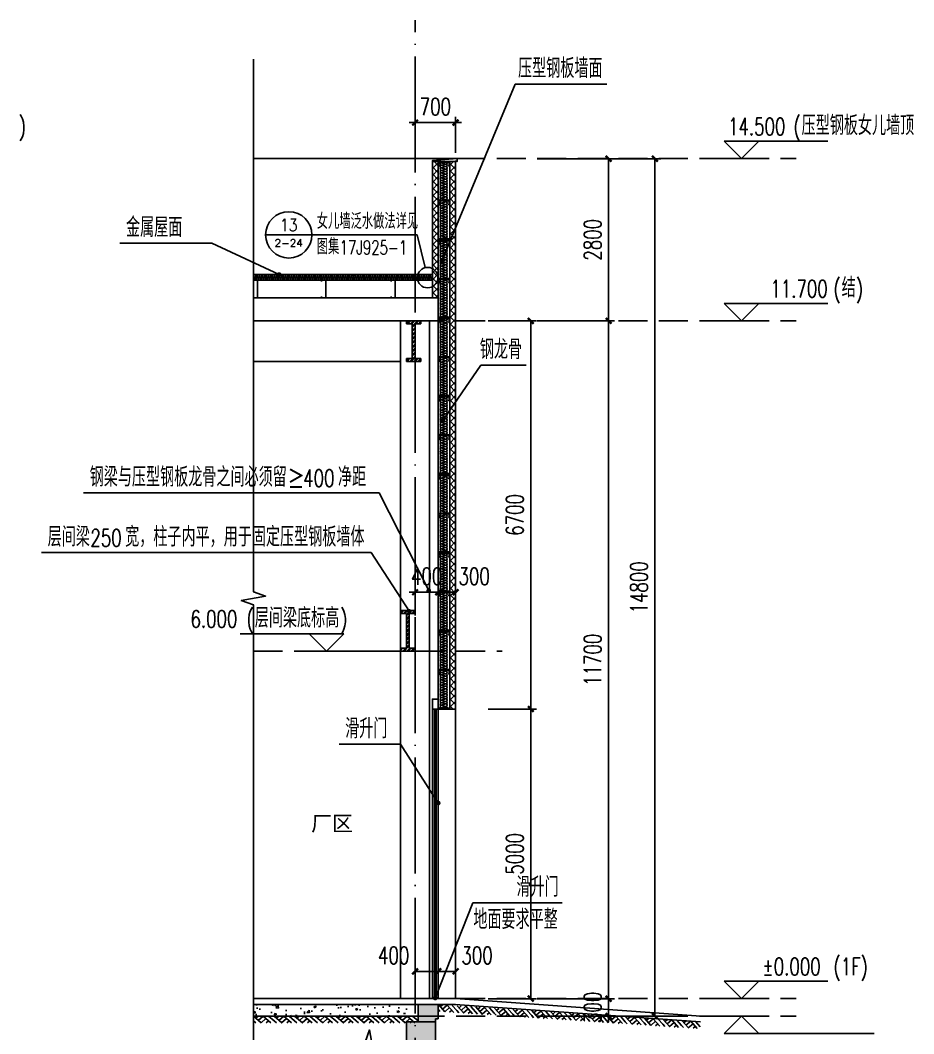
# Model space of a CAD drawing. Extents: x -1899985 to -450366, y 556196 to 2151267.
# Drawn here: x -1517391 to -1501967, y 567652 to 585146 of the extents above; entities that cross this region are included whole.
import ezdxf
from ezdxf.enums import TextEntityAlignment as Align

# ---------------------------------------------------------------- set-up
doc = ezdxf.new("R2010")
doc.units = 0
doc.header["$LTSCALE"] = 1000
doc.header["$MEASUREMENT"] = 0
doc.linetypes.add('__DASH', pattern=[0.35, 0.25, -0.1])
doc.linetypes.add('DOTE', pattern=[2.42, 2, -0.2, 0.02, -0.2])
doc.layers.get('Defpoints').update_dxf_attribs({"color": 210})
for name, color, linetype in [('A-AXIS-D', 1, 'Continuous'), ('A-AXIS-DOTE', 14, 'DOTE'), ('A-AXIS-DP', 126, 'Continuous'), ('A-AXIS-SYMB', 3, 'Continuous'), ('A-HATCH-1', 252, 'Continuous'), ('A-HATCH-2', 251, 'Continuous'), ('A-LIN-V', 9, 'Continuous'), ('A-SFCE', 30, 'Continuous'), ('A-WINDOW', 140, 'Continuous'), ('AS-COLN', 6, 'Continuous'), ('AS-WALL', 40, 'Continuous'), ('DIM_ELEV', 3, 'Continuous'), ('DIM_SYMB', 3, 'Continuous'), ('PUB_HATCH', 8, 'Continuous'), ('PUB_TEXT', 7, 'Continuous'), ('建-墙-填充', 8, 'Continuous'), ('建-柱-钢', 9, 'Continuous')]:
    doc.layers.add(name, color=color, linetype=linetype)
doc.styles.add('_TCH_DIM', font='SIMPLEX', dxfattribs={"bigfont": 'GBCBIG'})
doc.styles.add('_TCH_DIM_T3', font='SIMPLEX', dxfattribs={"width": 0.705882, "bigfont": 'GBCBIG'})
doc.styles.add('图框', font='')
doc.styles.get('图框').set_extended_font_data('SimSun')
doc.dimstyles.new('_TCH_ARCH&&100', dxfattribs={"dimtxt": 297.5, "dimasz": 100, "dimexe": 100, "dimexo": 100, "dimgap": 126.25, "dimtad": 1, "dimdec": 0, "dimzin": 0, "dimdsep": 46, "dimtxsty": '_TCH_DIM_T3', "dimblk": 'ARCHTICK', "dimcen": 0.09, "dimclrt": 7, "dimazin": 2, "dimtfac": 1, "dimtdec": 0, "dimtix": 1, "dimtmove": 2, "dimatfit": 3, "dimfxl": 0, "dimtolj": 1, "dimtzin": 0, "dimarcsym": 0})
pattern_1 = [(45, (60, 0), (-60.000061, 60.000061), []), (135, (60, 0), (-60.000061, -60.000061), [])]
pattern_2 = [(45, (0, 0), (-35.355339, 35.355339), []), (45, (23.57, 0), (-35.355339, 35.355339), [])]

# ---------------------------------------------------------------- blocks, each defined once
blk = doc.blocks.new('_ArchTick')
at = {"color": 0, "linetype": 'ByBlock', "const_width": 0.4}
blk.add_lwpolyline([(-0.5, -0.5), (0.5, 0.5)], dxfattribs=at)
blk = doc.blocks.new('*D265')
at = {"layer": 'A-AXIS-DP', "color": 0, "lineweight": -2}
for p, q in [((-1510175, 568257), (-1510175, 568829)), ((-1510175, 568729), (-1509875, 568729)), ((-1509875, 568257), (-1509875, 568829))]:
    blk.add_line(p, q, dxfattribs=at)
at = {"layer": 'Defpoints', "color": 0}
for p in [(-1509875, 568729), (-1510175, 568157), (-1509875, 568157)]:
    blk.add_point(p, dxfattribs=at)
at = {"layer": 'A-AXIS-DP', "color": 0, "lineweight": -2, "xscale": 100, "yscale": 100, "zscale": 100, "rotation": 180}
blk.add_blockref('_ArchTick', (-1510175, 568729), dxfattribs=at)
at = {"layer": 'A-AXIS-DP', "color": 0, "lineweight": -2, "xscale": 100, "yscale": 100, "zscale": 100}
blk.add_blockref('_ArchTick', (-1509875, 568729), dxfattribs=at)
at = {"layer": 'A-AXIS-DP', "color": 7, "insert": (-1509505, 569004), "char_height": 297.5, "attachment_point": 5, "style": '_TCH_DIM_T3'}
blk.add_mtext('\\A1;300', dxfattribs=at)
blk = doc.blocks.new('*D266')
at = {"layer": 'A-AXIS-DP', "color": 0, "lineweight": -2}
for p, q in [((-1510575, 568257), (-1510575, 568829)), ((-1510575, 568729), (-1510175, 568729)), ((-1510175, 568257), (-1510175, 568829))]:
    blk.add_line(p, q, dxfattribs=at)
at = {"layer": 'Defpoints', "color": 0}
for p in [(-1510175, 568729), (-1510575, 568157), (-1510175, 568157)]:
    blk.add_point(p, dxfattribs=at)
at = {"layer": 'A-AXIS-DP', "color": 0, "lineweight": -2, "xscale": 100, "yscale": 100, "zscale": 100, "rotation": 180}
blk.add_blockref('_ArchTick', (-1510575, 568729), dxfattribs=at)
at = {"layer": 'A-AXIS-DP', "color": 0, "lineweight": -2, "xscale": 100, "yscale": 100, "zscale": 100}
blk.add_blockref('_ArchTick', (-1510175, 568729), dxfattribs=at)
at = {"layer": 'A-AXIS-DP', "color": 7, "insert": (-1510945, 569004), "char_height": 297.5, "attachment_point": 5, "style": '_TCH_DIM_T3'}
blk.add_mtext('\\A1;400', dxfattribs=at)
blk = doc.blocks.new('*D269')
at = {"layer": 'A-AXIS-SYMB', "color": 0, "lineweight": -2}
for p, q in [((-1510575, 574873), (-1510575, 575373)), ((-1510175, 574873), (-1510175, 575373)), ((-1510575, 575273), (-1510675, 575273)), ((-1510575, 575273), (-1510175, 575273)), ((-1510175, 575273), (-1510075, 575273))]:
    blk.add_line(p, q, dxfattribs=at)
at = {"layer": 'Defpoints', "color": 0}
for p in [(-1510175, 575273), (-1510575, 574773), (-1510175, 574773)]:
    blk.add_point(p, dxfattribs=at)
at = {"layer": 'A-AXIS-SYMB', "color": 0, "lineweight": -2, "xscale": 100, "yscale": 100, "zscale": 100}
blk.add_blockref('_ArchTick', (-1510575, 575273), dxfattribs=at)
at = {"layer": 'A-AXIS-SYMB', "color": 0, "lineweight": -2, "xscale": 100, "yscale": 100, "zscale": 100, "rotation": 180}
blk.add_blockref('_ArchTick', (-1510175, 575273), dxfattribs=at)
at = {"layer": 'A-AXIS-SYMB', "color": 7, "insert": (-1510375, 575548), "char_height": 297.5, "attachment_point": 5, "style": '_TCH_DIM_T3'}
blk.add_mtext('\\A1;400', dxfattribs=at)
blk = doc.blocks.new('*D270')
at = {"layer": 'A-AXIS-SYMB', "color": 0, "lineweight": -2}
for p, q in [((-1510175, 574873), (-1510175, 575373)), ((-1509875, 574873), (-1509875, 575373)), ((-1510175, 575273), (-1509875, 575273))]:
    blk.add_line(p, q, dxfattribs=at)
at = {"layer": 'Defpoints', "color": 0}
for p in [(-1509875, 575273), (-1510175, 574773), (-1509875, 574773)]:
    blk.add_point(p, dxfattribs=at)
at = {"layer": 'A-AXIS-SYMB', "color": 0, "lineweight": -2, "xscale": 100, "yscale": 100, "zscale": 100, "rotation": 180}
blk.add_blockref('_ArchTick', (-1510175, 575273), dxfattribs=at)
at = {"layer": 'A-AXIS-SYMB', "color": 0, "lineweight": -2, "xscale": 100, "yscale": 100, "zscale": 100}
blk.add_blockref('_ArchTick', (-1509875, 575273), dxfattribs=at)
at = {"layer": 'A-AXIS-SYMB', "color": 7, "insert": (-1509555, 575548), "char_height": 297.5, "attachment_point": 5, "style": '_TCH_DIM_T3'}
blk.add_mtext('\\A1;300', dxfattribs=at)
blk = doc.blocks.new('*D271')
at = {"layer": 'A-AXIS-DP', "color": 0, "lineweight": -2}
for p, q in [((-1510575, 582857), (-1510575, 583480)), ((-1509875, 582857), (-1509875, 583480)), ((-1510575, 583380), (-1510675, 583380)), ((-1510575, 583380), (-1509875, 583380)), ((-1509875, 583380), (-1509775, 583380))]:
    blk.add_line(p, q, dxfattribs=at)
at = {"layer": 'Defpoints', "color": 0}
for p in [(-1509875, 583380), (-1510575, 582757), (-1509875, 582757)]:
    blk.add_point(p, dxfattribs=at)
at = {"layer": 'A-AXIS-DP', "color": 0, "lineweight": -2, "xscale": 100, "yscale": 100, "zscale": 100}
blk.add_blockref('_ArchTick', (-1510575, 583380), dxfattribs=at)
at = {"layer": 'A-AXIS-DP', "color": 0, "lineweight": -2, "xscale": 100, "yscale": 100, "zscale": 100, "rotation": 180}
blk.add_blockref('_ArchTick', (-1509875, 583380), dxfattribs=at)
at = {"layer": 'A-AXIS-DP', "color": 7, "insert": (-1510225, 583655), "char_height": 297.5, "attachment_point": 5, "style": '_TCH_DIM_T3'}
blk.add_mtext('\\A1;700', dxfattribs=at)
blk = doc.blocks.new('*D272')
at = {"layer": 'A-AXIS-DP', "color": 0, "lineweight": -2}
for p, q in [((-1509315, 579957), (-1508478, 579957)), ((-1508578, 573257), (-1508578, 579957)), ((-1509315, 573257), (-1508478, 573257))]:
    blk.add_line(p, q, dxfattribs=at)
at = {"layer": 'Defpoints', "color": 0}
for p in [(-1509415, 579957), (-1508578, 579957), (-1509415, 573257)]:
    blk.add_point(p, dxfattribs=at)
at = {"layer": 'A-AXIS-DP', "color": 0, "lineweight": -2, "xscale": 100, "yscale": 100, "zscale": 100}
for p, rotation in [((-1508578, 579957), 90), ((-1508578, 573257), 270)]:
    blk.add_blockref('_ArchTick', p, dxfattribs=dict(at, rotation=rotation))
at = {"layer": 'A-AXIS-DP', "color": 7, "insert": (-1508853, 576607), "char_height": 297.5, "attachment_point": 5, "rotation": 90, "style": '_TCH_DIM_T3'}
blk.add_mtext('\\A1;6700', dxfattribs=at)
blk = doc.blocks.new('*D273')
at = {"layer": 'A-AXIS-DP', "color": 0, "lineweight": -2}
for p, q in [((-1509315, 573257), (-1508478, 573257)), ((-1508578, 568257), (-1508578, 573257)), ((-1509315, 568257), (-1508478, 568257))]:
    blk.add_line(p, q, dxfattribs=at)
at = {"layer": 'Defpoints', "color": 0}
for p in [(-1509415, 573257), (-1508578, 573257), (-1509415, 568257)]:
    blk.add_point(p, dxfattribs=at)
at = {"layer": 'A-AXIS-DP', "color": 0, "lineweight": -2, "xscale": 100, "yscale": 100, "zscale": 100}
for p, rotation in [((-1508578, 573257), 90), ((-1508578, 568257), 270)]:
    blk.add_blockref('_ArchTick', p, dxfattribs=dict(at, rotation=rotation))
at = {"layer": 'A-AXIS-DP', "color": 7, "insert": (-1508853, 570757), "char_height": 297.5, "attachment_point": 5, "rotation": 90, "style": '_TCH_DIM_T3'}
blk.add_mtext('\\A1;5000', dxfattribs=at)
blk = doc.blocks.new('*D274')
at = {"layer": 'A-AXIS-D', "color": 0, "lineweight": -2}
for p, q in [((-1508468, 568257), (-1507134, 568257)), ((-1507234, 568257), (-1507234, 568357)), ((-1507234, 567957), (-1507234, 568257)), ((-1508468, 567957), (-1507134, 567957)), ((-1507234, 567957), (-1507234, 567857))]:
    blk.add_line(p, q, dxfattribs=at)
at = {"layer": 'Defpoints', "color": 0}
for p in [(-1508568, 568257), (-1507234, 568257), (-1508568, 567957)]:
    blk.add_point(p, dxfattribs=at)
at = {"layer": 'A-AXIS-D', "color": 0, "lineweight": -2, "xscale": 100, "yscale": 100, "zscale": 100}
for p, rotation in [((-1507234, 568257), 270), ((-1507234, 567957), 90)]:
    blk.add_blockref('_ArchTick', p, dxfattribs=dict(at, rotation=rotation))
at = {"layer": 'A-AXIS-D', "color": 7, "insert": (-1507509, 568107), "char_height": 297.5, "attachment_point": 5, "rotation": 90, "style": '_TCH_DIM_T3'}
blk.add_mtext('\\A1;300', dxfattribs=at)
blk = doc.blocks.new('*D275')
at = {"layer": 'A-AXIS-D', "color": 0, "lineweight": -2}
for p, q in [((-1508468, 579957), (-1507134, 579957)), ((-1507234, 568257), (-1507234, 579957)), ((-1508468, 568257), (-1507134, 568257))]:
    blk.add_line(p, q, dxfattribs=at)
at = {"layer": 'Defpoints', "color": 0}
for p in [(-1508568, 579957), (-1507234, 579957), (-1508568, 568257)]:
    blk.add_point(p, dxfattribs=at)
at = {"layer": 'A-AXIS-D', "color": 0, "lineweight": -2, "xscale": 100, "yscale": 100, "zscale": 100}
for p, rotation in [((-1507234, 579957), 90), ((-1507234, 568257), 270)]:
    blk.add_blockref('_ArchTick', p, dxfattribs=dict(at, rotation=rotation))
at = {"layer": 'A-AXIS-D', "color": 7, "insert": (-1507509, 574107), "char_height": 297.5, "attachment_point": 5, "rotation": 90, "style": '_TCH_DIM_T3'}
blk.add_mtext('\\A1;11700', dxfattribs=at)
blk = doc.blocks.new('*D276')
at = {"layer": 'A-AXIS-D', "color": 0, "lineweight": -2}
for p, q in [((-1508468, 582757), (-1507134, 582757)), ((-1507234, 579957), (-1507234, 582757)), ((-1508468, 579957), (-1507134, 579957))]:
    blk.add_line(p, q, dxfattribs=at)
at = {"layer": 'Defpoints', "color": 0}
for p in [(-1508568, 582757), (-1507234, 582757), (-1508568, 579957)]:
    blk.add_point(p, dxfattribs=at)
at = {"layer": 'A-AXIS-D', "color": 0, "lineweight": -2, "xscale": 100, "yscale": 100, "zscale": 100}
for p, rotation in [((-1507234, 582757), 90), ((-1507234, 579957), 270)]:
    blk.add_blockref('_ArchTick', p, dxfattribs=dict(at, rotation=rotation))
at = {"layer": 'A-AXIS-D', "color": 7, "insert": (-1507509, 581357), "char_height": 297.5, "attachment_point": 5, "rotation": 90, "style": '_TCH_DIM_T3'}
blk.add_mtext('\\A1;2800', dxfattribs=at)
blk = doc.blocks.new('*D277')
at = {"layer": 'A-AXIS-D', "color": 0, "lineweight": -2}
for p, q in [((-1507668, 582757), (-1506334, 582757)), ((-1506434, 567957), (-1506434, 582757)), ((-1507668, 567957), (-1506334, 567957))]:
    blk.add_line(p, q, dxfattribs=at)
at = {"layer": 'Defpoints', "color": 0}
for p in [(-1507768, 582757), (-1506434, 582757), (-1507768, 567957)]:
    blk.add_point(p, dxfattribs=at)
at = {"layer": 'A-AXIS-D', "color": 0, "lineweight": -2, "xscale": 100, "yscale": 100, "zscale": 100}
for p, rotation in [((-1506434, 582757), 90), ((-1506434, 567957), 270)]:
    blk.add_blockref('_ArchTick', p, dxfattribs=dict(at, rotation=rotation))
at = {"layer": 'A-AXIS-D', "color": 7, "insert": (-1506709, 575357), "char_height": 297.5, "attachment_point": 5, "rotation": 90, "style": '_TCH_DIM_T3'}
blk.add_mtext('\\A1;14800', dxfattribs=at)
blk = doc.blocks.new('$LinePat$素土夯实')
at = {"color": 0}
for p, q in [((0, -210), (210, 0)), ((120, -300), (420, 0)), ((420, 0), (608, -188)), ((495, -300), (795, 0)), ((615, 0), (705, -90)), ((210, -210), (300, -300)), ((315, -105), (502, -293)), ((705, -300), (795, -210))]:
    blk.add_line(p, q, dxfattribs=at)
blk = doc.blocks.new('CURVEPATTERNLIB$SYSLIB$岩棉板')
at = {"color": 0}
for p, q in [((0, -17), (12, -67)), ((12, -67), (24, -17))]:
    blk.add_line(p, q, dxfattribs=at)
for centre, start, end in [((12, -17), 0, 180), ((0, -67), 270, 0), ((24, -67), 180, 270)]:
    blk.add_arc(centre, 12, start, end, dxfattribs=at)
blk = doc.blocks.new('CURVEPATTERNLIB$SYSLIB$防水材料1')
at = {"layer": 'PUB_HATCH'}
h = blk.add_hatch(dxfattribs=at)
h.set_pattern_fill('ANSI31', color=256, scale=10, angle=90, style=0)
h.set_pattern_definition([(45, (-196995.837, -685381.036), (11.22532015, -11.22532015), [])])
h.paths.add_polyline_path([(35, 0), (0, 0), (0, -100), (35, -100), (35, -90), (30, -90), (30, -95), (5, -95), (5, -5), (30, -5), (30, -10), (35, -10)])
h = blk.add_hatch(dxfattribs=at)
h.set_pattern_fill('ANSI31', color=256, scale=10, angle=90, style=0)
h.set_pattern_definition([(45, (-196695.837, -685381.036), (11.22532015, -11.22532015), [])])
h.paths.add_polyline_path([(335, 0), (300, 0), (300, -100), (335, -100), (335, -90), (330, -90), (330, -95), (305, -95), (305, -5), (330, -5), (330, -10), (335, -10)])
at = {"layer": 'A-LIN-V', "extrusion": (-3.26108e-18, 2.41725e-31, -1)}
blk.add_line((600, 0), (600, -100), dxfattribs=at)
at = {"layer": 'A-LIN-V'}
for p, q in [((30, -10), (35, -10)), ((330, -10), (335, -10)), ((30, -90), (35, -90)), ((330, -90), (335, -90))]:
    blk.add_line(p, q, dxfattribs=at)
at = {"layer": 'A-LIN-V', "extrusion": (-3.26108e-18, 2.41725e-31, -1)}
for points in [[(-35, -10), (-35, 0), (0, 0), (0, -100), (-35, -100), (-35, -90)], [(-335, -10), (-335, 0), (-300, 0), (-300, -100), (-335, -100), (-335, -90)], [(-30, -10), (-30, -5), (-5, -5), (-5, -95), (-30, -95), (-30, -90)], [(-330, -10), (-330, -5), (-305, -5), (-305, -95), (-330, -95), (-330, -90)]]:
    blk.add_lwpolyline(points, dxfattribs=at)
at = {"layer": 'A-LIN-V', "xscale": 0.8142221102150538, "yscale": 0.8108108108108109, "zscale": 0.8142221102150538}
for p in [(0, -20.1), (19.5, -20.1), (39.1, -20.1), (58.6, -20.1), (78.2, -20.1), (97.7, -20.1), (117.2, -20.1), (136.8, -20.1), (156.3, -20.1), (175.9, -20.1), (195.4, -20.1), (215, -20.1), (234.5, -20.1), (254, -20.1), (273.6, -20.1), (293.1, -20.1), (312.7, -20.1), (332.2, -20.1), (351.7, -20.1), (371.3, -20.1), (390.8, -20.1), (410.4, -20.1), (429.9, -20.1), (449.5, -20.1), (469, -20.1), (488.5, -20.1), (508.1, -20.1), (527.6, -20.1), (547.2, -20.1), (566.7, -20.1), (586.2, -20.1)]:
    blk.add_blockref('CURVEPATTERNLIB$SYSLIB$岩棉板', p, dxfattribs=at)

msp = doc.modelspace()

# ---------------------------------------------------------------- hatches: boundary and pattern name
at = {"layer": 'A-HATCH-1'}
h = msp.add_hatch(dxfattribs=at)
h.set_pattern_fill('混凝土', color=256, scale=50)
h.set_pattern_definition([(50, (-11685.24, 0), (358.63009, -31.37607), [37.5, -412.5]), (355, (-11685.24, 0), (-69.37567, 376.09607), [30, -330]), (100.4514, (-11655.35, -2.6), (289.25469, 344.71977), [31.870095, -350.57106]), (46.1842, (-11685.24, 100), (533.62052, -82.75951), [56.25, -618.75]), (96.6356, (-11640.77, 93.1), (467.33135, 487.05894), [47.80514, -525.8565]), (351.1842, (-11685.24, 100), (467.33097, 487.0593), [45, -495]), (21, (-11635.24, 75), (298.453526, -201.309445), [37.5, -412.5]), (326, (-11635.24, 75), (121.65767, 362.57502), [30, -330]), (71.4514, (-11610.37, 58.22), (420.111314, 161.26525), [31.870095, -350.57106]), (37.5, (-11685.24, 0), (6.079928, 166.446927), [0, -326, 0, -335, 0, -331.25]), (7.5, (-11685.24, 0), (131.534769, 197.205856), [0, -191, 0, -318.5, 0, -126.25]), (327.5, (-11796.74, 0), (266.911218, -11.277436), [0, -125, 0, -390, 0, -517.5]), (317.5, (-11846.74, 0), (291.593085, 50.05249), [0, -162.5, 0, -259, 0, -367.5])])
h.paths.add_polyline_path([(-1510724.7, 567957.5), (-1510724.7, 568157.5), (-1513365.1, 568157.5), (-1513365.1, 567957.5)])
at = {"layer": 'PUB_HATCH'}
h = msp.add_hatch(dxfattribs=at)
h.set_pattern_fill('多孔材料', color=256, scale=30, style=0)
h.set_pattern_definition(pattern_1)
h.paths.add_polyline_path([(-1510174.9, 580357.5), (-1510174.9, 582707.5), (-1510274.9, 582707.5), (-1510274.9, 580357.5)])
h = msp.add_hatch(dxfattribs=at)
h.set_pattern_fill('多孔材料', color=256, scale=30, style=0)
h.set_pattern_definition(pattern_1)
h.paths.add_polyline_path([(-1509874.9, 573257.5), (-1509874.9, 582707.5), (-1509974.9, 582707.5), (-1509974.9, 573257.5)])
for points in [[(-1510524.7, 567907.5), (-1510358.1, 567990.8), (-1510324.7, 568157.5), (-1510524.7, 568157.5)], [(-1510358.1, 567990.8), (-1510224.7, 567907.5), (-1510174.9, 567907.5), (-1510174.9, 568157.5), (-1510324.7, 568157.5)], [(-1510224.7, 567507.5), (-1510224.7, 567857.5), (-1510724.7, 567857.5), (-1510724.7, 567507.5)], [(-1510224.7, 567857.5), (-1510224.7, 567907.5), (-1510358.1, 567990.8), (-1510524.7, 567907.5), (-1510524.7, 567857.5)]]:
    msp.add_hatch(color=256, dxfattribs=at).paths.add_polyline_path(points)
at = {"layer": '建-墙-填充'}
h = msp.add_hatch(dxfattribs=at)
h.set_pattern_fill('金属', color=256, scale=20, style=0)
h.set_pattern_definition(pattern_2)
h.paths.add_polyline_path([(-1510474.7, 579957.5), (-1510724.7, 579957.5), (-1510724.7, 579907.5), (-1510624.7, 579907.5), (-1510624.7, 579307.5), (-1510724.7, 579307.5), (-1510724.7, 579257.5), (-1510474.7, 579257.5), (-1510474.7, 579307.5), (-1510574.7, 579307.5), (-1510574.7, 579907.5), (-1510474.7, 579907.5)])
h = msp.add_hatch(dxfattribs=at)
h.set_pattern_fill('金属', color=256, scale=20, style=0)
h.set_pattern_definition(pattern_2)
h.paths.add_polyline_path([(-1510574.7, 574957.5), (-1510824.7, 574957.5), (-1510824.7, 574907.5), (-1510724.7, 574907.5), (-1510724.7, 574307.5), (-1510824.7, 574307.5), (-1510824.7, 574257.5), (-1510574.7, 574257.5), (-1510574.7, 574307.5), (-1510674.7, 574307.5), (-1510674.7, 574907.5), (-1510574.7, 574907.5)])

# ---------------------------------------------------------------- linework, layer by layer
at = {"layer": 'A-AXIS-DOTE'}
msp.add_line((-1510574.7, 565580.6), (-1510574.7, 585146), dxfattribs=at)
at = {"layer": 'A-AXIS-DOTE', "linetype": '__DASH', "ltscale": 2}
for p, q in [((-1513365.1, 582757.5), (-1503997.4, 582757.5)), ((-1513365.1, 579957.5), (-1503997.4, 579957.5)), ((-1513365.1, 574257.5), (-1509070.2, 574257.5)), ((-1513365.1, 568257.5), (-1503997.4, 568257.5)), ((-1513365.1, 567957.5), (-1503997.4, 567957.5))]:
    msp.add_line(p, q, dxfattribs=at)
at = {"layer": 'A-AXIS-SYMB'}
for p, q in [((-1512355.9, 581441.8), (-1513155.9, 581441.8)), ((-1510537.6, 581441.8), (-1512355.9, 581441.8)), ((-1510400.1, 580876.2), (-1510537.6, 581441.8)), ((-1510097.9, 578237), (-1509440.5, 579191.7)), ((-1509440.5, 579191.7), (-1508659.4, 579191.7)), ((-1511193.6, 576988.5), (-1516297.5, 576988.5)), ((-1510339.4, 575301.7), (-1511193.6, 576988.5)), ((-1511331.8, 575956.9), (-1517022.7, 575956.9)), ((-1510674.3, 574942.4), (-1511331.8, 575956.9)), ((-1510824.7, 572647.7), (-1511888, 572647.7)), ((-1510174.9, 571633.2), (-1510824.7, 572647.7)), ((-1510227.2, 568267.8), (-1509577.3, 569913.5)), ((-1509577.3, 569913.5), (-1508035, 569913.5))]:
    msp.add_line(p, q, dxfattribs=at)
msp.add_lwpolyline([(-1510181.2, 580704.1, 1), (-1510535.3, 580704.1, 1)], format="xyb", close=True, dxfattribs=at)
at = {"layer": 'A-AXIS-SYMB', "const_width": 40}
for points in [[(-1510109.3, 578220.5, 1), (-1510086.6, 578253.5, 1)], [(-1510330.4, 575283.8, 1), (-1510348.4, 575319.5, 1)], [(-1510663.4, 574925.6, 1), (-1510685.2, 574959.2, 1)], [(-1510164.1, 571616.4, 1), (-1510185.7, 571650, 1)], [(-1510234.5, 568249.2, 1), (-1510219.8, 568286.4, 1)]]:
    msp.add_lwpolyline(points, format="xyb", close=True, dxfattribs=at)
at = {"layer": 'A-AXIS-SYMB'}
msp.add_circle((-1512755.9, 581441.8), 400, dxfattribs=at)
at = {"layer": 'A-HATCH-2'}
for p, q in [((-1510824.7, 579957.5), (-1510824.7, 568257.5)), ((-1510324.7, 579957.5), (-1510324.7, 568257.5))]:
    msp.add_line(p, q, dxfattribs=at)
at = {"layer": 'A-LIN-V'}
for p, q in [((-1509850.8, 582757.5), (-1513365.1, 582757.5)), ((-1509874.9, 582718.8), (-1509874.9, 581799.5)), ((-1510174.9, 573257.5), (-1510174.9, 582707.5)), ((-1513365.1, 580357.5), (-1510174.9, 580357.5)), ((-1511074.7, 579957.5), (-1513365.1, 579957.5)), ((-1511074.7, 579957.5), (-1510174.9, 579957.5)), ((-1513365.1, 579257.5), (-1510824.7, 579257.5)), ((-1509874.9, 573257.5), (-1509874.9, 568257.5))]:
    msp.add_line(p, q, dxfattribs=at)
for points in [[(-1510724.7, 582757.5), (-1510081.3, 582757.5)], [(-1510274.9, 582707.5), (-1509874.9, 582707.5)], [(-1513365.1, 580637.5), (-1513365.1, 580657.5), (-1513295.1, 580657.5), (-1513295.1, 580357.5), (-1513365.1, 580357.5), (-1513365.1, 580377.5)], [(-1512187.9, 580637.5), (-1512187.9, 580657.5), (-1512117.9, 580657.5), (-1512117.9, 580357.5), (-1512187.9, 580357.5), (-1512187.9, 580377.5)], [(-1510987.9, 580637.5), (-1510987.9, 580657.5), (-1510917.9, 580657.5), (-1510917.9, 580357.5), (-1510987.9, 580357.5), (-1510987.9, 580377.5)]]:
    msp.add_lwpolyline(points, dxfattribs=at)
at = {"layer": 'A-SFCE'}
for p, q in [((-1513365.1, 568257.5), (-1510574.7, 568257.5)), ((-1510574.7, 568257.5), (-1509874.9, 568257.5)), ((-1509874.9, 568257.5), (-1505639.3, 567957.5)), ((-1510173.7, 568157.5), (-1509874.9, 568157.5)), ((-1509882, 568157.7), (-1505646.3, 567857.7))]:
    msp.add_line(p, q, dxfattribs=at)
at = {"layer": 'A-WINDOW'}
for points in [[(-1510274.9, 573427.5), (-1510274.9, 573427.5), (-1510274.9, 573257.5), (-1510174.9, 573257.5), (-1510174.9, 573427.5), (-1510274.9, 573427.5)], [(-1510274.9, 573257.5), (-1510274.9, 568257.5)], [(-1510239.9, 573257.5), (-1510239.9, 568257.5)]]:
    msp.add_lwpolyline(points, dxfattribs=at)
at = {"layer": 'A-WINDOW', "elevation": 0}
for points in [[(-1510209.9, 568257.5), (-1510209.9, 573257.5)], [(-1510174.9, 568257.5), (-1510174.9, 573257.5)]]:
    msp.add_lwpolyline(points, dxfattribs=at)
at = {"layer": 'AS-COLN'}
for p, q in [((-1513365.1, 580757.5), (-1510274.9, 580757.5)), ((-1513365.1, 580657.5), (-1510274.9, 580657.5)), ((-1510524.7, 568157.5), (-1510324.7, 568157.5)), ((-1510524.7, 568157.5), (-1510524.7, 567907.5)), ((-1510324.7, 568157.5), (-1510174.9, 568157.5)), ((-1510174.9, 568157.5), (-1510174.9, 567907.5)), ((-1510724.7, 567507.5), (-1510724.7, 567857.5)), ((-1510724.7, 567857.5), (-1510224.7, 567857.5)), ((-1510524.7, 567907.5), (-1510524.7, 567907.5)), ((-1510524.7, 567857.5), (-1510524.7, 567907.5)), ((-1510524.7, 567857.5), (-1510224.7, 567857.5)), ((-1510224.7, 567857.5), (-1510224.7, 567907.5)), ((-1510224.7, 567907.5), (-1510174.9, 567907.5)), ((-1510224.7, 567507.5), (-1510224.7, 567857.5))]:
    msp.add_line(p, q, dxfattribs=at)
msp.add_lwpolyline([(-1513365.1, 568157.5), (-1510524.7, 568157.5), (-1510524.7, 567957.5), (-1513365.1, 567957.5)], dxfattribs=at)
at = {"layer": 'AS-WALL'}
for p, q in [((-1510274.9, 580357.5), (-1510274.9, 582707.5)), ((-1510274.9, 582707.5), (-1510174.9, 582707.5)), ((-1510174.9, 580357.5), (-1510174.9, 582707.5)), ((-1509974.9, 573257.5), (-1509974.9, 582707.5)), ((-1509974.9, 582707.5), (-1509874.9, 582707.5)), ((-1509874.9, 573257.5), (-1509874.9, 582707.5)), ((-1510274.9, 580357.5), (-1510174.9, 580357.5)), ((-1509974.9, 573257.5), (-1509874.9, 573257.5))]:
    msp.add_line(p, q, dxfattribs=at)
for points in [[(-1509874.9, 582686.2), (-1509874.9, 582718.8), (-1509850.8, 582707.5), (-1509850.8, 582757.5), (-1510274.9, 582724.3), (-1510274.9, 582640)], [(-1509874.9, 573257.5), (-1510174.9, 573257.5)]]:
    msp.add_lwpolyline(points, dxfattribs=at)
at = {"layer": 'DIM_ELEV'}
for p, q in [((-1504939.3, 582757.5), (-1505239.3, 583057.5)), ((-1505239.3, 583057.5), (-1503451.3, 583057.5)), ((-1504939.3, 582757.5), (-1504639.3, 583057.5)), ((-1505639.3, 582757.5), (-1504639.3, 582757.5)), ((-1504939.3, 579957.5), (-1505239.3, 580257.5)), ((-1505239.3, 580257.5), (-1503451.3, 580257.5)), ((-1504939.3, 579957.5), (-1504639.3, 580257.5)), ((-1505639.3, 579957.5), (-1504639.3, 579957.5)), ((-1511804.1, 574557.5), (-1513592.1, 574557.5)), ((-1512104.1, 574257.5), (-1512404.1, 574557.5)), ((-1512104.1, 574257.5), (-1511804.1, 574557.5)), ((-1511102.9, 574257.5), (-1512404.1, 574257.5)), ((-1504939.3, 568257.5), (-1505239.3, 568557.5)), ((-1505239.3, 568557.5), (-1503451.3, 568557.5)), ((-1504939.3, 568257.5), (-1504639.3, 568557.5)), ((-1505639.3, 568257.5), (-1504639.3, 568257.5)), ((-1505639.3, 567957.5), (-1504639.3, 567957.5)), ((-1504939.3, 567957.5), (-1505239.3, 567657.5)), ((-1504939.3, 567957.5), (-1504639.3, 567657.5)), ((-1505239.3, 567657.5), (-1502651.3, 567657.5))]:
    msp.add_line(p, q, dxfattribs=at)
at = {"layer": 'DIM_SYMB'}
for p, q in [((-1510111.9, 580990.7), (-1508848.7, 584044.9)), ((-1508848.7, 584044.9), (-1507262.5, 584044.9)), ((-1514084.3, 581300.3), (-1515670.5, 581300.3)), ((-1512922.8, 580757.5), (-1514084.3, 581300.3))]:
    msp.add_line(p, q, dxfattribs=at)
for points in [[(-1513365.1, 584475.8), (-1513365.1, 575282.3), (-1513155.1, 575205.9), (-1513575.1, 575131.8), (-1513365.1, 575057.3), (-1513365.1, 565863.8)], [(-1509022.9, 567507.5), (-1511211.7, 567507.5), (-1511288.1, 567297.5), (-1511362.2, 567717.5), (-1511436.7, 567507.5), (-1513625.5, 567507.5)]]:
    msp.add_lwpolyline(points, dxfattribs=at)
at = {"layer": 'DIM_SYMB', "const_width": 40}
for points in [[(-1510119.5, 580972.2, 1), (-1510104.2, 581009.2, 1)], [(-1512904.7, 580749, 1), (-1512940.9, 580765.9, 1)]]:
    msp.add_lwpolyline(points, format="xyb", close=True, dxfattribs=at)
at = {"layer": '建-柱-钢'}
for p, q in [((-1510474.7, 579957.5), (-1510724.7, 579957.5)), ((-1510724.7, 579957.5), (-1510724.7, 579907.5)), ((-1510474.7, 579907.5), (-1510474.7, 579957.5)), ((-1510724.7, 579907.5), (-1510624.7, 579907.5)), ((-1510624.7, 579907.5), (-1510624.7, 579307.5)), ((-1510574.7, 579307.5), (-1510574.7, 579907.5)), ((-1510574.7, 579907.5), (-1510474.7, 579907.5)), ((-1510624.7, 579307.5), (-1510724.7, 579307.5)), ((-1510724.7, 579307.5), (-1510724.7, 579257.5)), ((-1510724.7, 579257.5), (-1510474.7, 579257.5)), ((-1510474.7, 579307.5), (-1510574.7, 579307.5)), ((-1510474.7, 579257.5), (-1510474.7, 579307.5)), ((-1510574.7, 574957.5), (-1510824.7, 574957.5)), ((-1510824.7, 574957.5), (-1510824.7, 574907.5)), ((-1510824.7, 574907.5), (-1510724.7, 574907.5)), ((-1510724.7, 574907.5), (-1510724.7, 574307.5)), ((-1510674.7, 574307.5), (-1510674.7, 574907.5)), ((-1510674.7, 574907.5), (-1510574.7, 574907.5)), ((-1510574.7, 574907.5), (-1510574.7, 574957.5)), ((-1510724.7, 574307.5), (-1510824.7, 574307.5)), ((-1510824.7, 574307.5), (-1510824.7, 574257.5)), ((-1510824.7, 574257.5), (-1510574.7, 574257.5)), ((-1510574.7, 574307.5), (-1510674.7, 574307.5)), ((-1510574.7, 574257.5), (-1510574.7, 574307.5))]:
    msp.add_line(p, q, dxfattribs=at)

# ---------------------------------------------------------------- block references
at = {"layer": 'A-HATCH-1', "xscale": -0.4466037234561359, "yscale": 0.4, "zscale": 0.4, "rotation": 359.9999999589236}
for p in [(-1513010.1, 567957.5), (-1512655, 567957.5), (-1512300, 567957.5), (-1511944.9, 567957.5), (-1511589.9, 567957.5), (-1511234.8, 567957.5), (-1510879.8, 567957.5), (-1510524.7, 567957.5)]:
    msp.add_blockref('$LinePat$素土夯实', p, dxfattribs=at)
at = {"layer": 'A-HATCH-2'}
for name, p, xscale, yscale, zscale, rotation in [('CURVEPATTERNLIB$SYSLIB$防水材料1', (-1509974.9, 582707.5), 2.22852721177872, 1.999999999990687, 1.999999999990687, 269.9999999972868), ('CURVEPATTERNLIB$SYSLIB$防水材料1', (-1509974.9, 581357.5), 2.22852721177872, 1.999999999990687, 1.999999999990687, 269.9999999972868), ('CURVEPATTERNLIB$SYSLIB$岩棉板', (-1513332.6, 580764.5), -1.355367460515934, 1.351351351351351, 1.351351351351351, 1.72675554995987e-11), ('CURVEPATTERNLIB$SYSLIB$岩棉板', (-1513300.1, 580764.5), -1.355367460515934, 1.351351351351351, 1.351351351351351, 1.72675554995987e-11), ('CURVEPATTERNLIB$SYSLIB$岩棉板', (-1513267.5, 580764.5), -1.355367460515934, 1.351351351351351, 1.351351351351351, 1.72675554995987e-11), ('CURVEPATTERNLIB$SYSLIB$岩棉板', (-1513235, 580764.5), -1.355367460515934, 1.351351351351351, 1.351351351351351, 1.72675554995987e-11), ('CURVEPATTERNLIB$SYSLIB$岩棉板', (-1513202.5, 580764.5), -1.355367460515934, 1.351351351351351, 1.351351351351351, 1.72675554995987e-11), ('CURVEPATTERNLIB$SYSLIB$岩棉板', (-1513170, 580764.5), -1.355367460515934, 1.351351351351351, 1.351351351351351, 1.72675554995987e-11), ('CURVEPATTERNLIB$SYSLIB$岩棉板', (-1513137.4, 580764.5), -1.355367460515934, 1.351351351351351, 1.351351351351351, 1.72675554995987e-11), ('CURVEPATTERNLIB$SYSLIB$岩棉板', (-1513104.9, 580764.5), -1.355367460515934, 1.351351351351351, 1.351351351351351, 1.72675554995987e-11), ('CURVEPATTERNLIB$SYSLIB$岩棉板', (-1513072.4, 580764.5), -1.355367460515934, 1.351351351351351, 1.351351351351351, 1.72675554995987e-11), ('CURVEPATTERNLIB$SYSLIB$岩棉板', (-1513039.8, 580764.5), -1.355367460515934, 1.351351351351351, 1.351351351351351, 1.72675554995987e-11), ('CURVEPATTERNLIB$SYSLIB$岩棉板', (-1513007.3, 580764.5), -1.355367460515934, 1.351351351351351, 1.351351351351351, 1.72675554995987e-11), ('CURVEPATTERNLIB$SYSLIB$岩棉板', (-1512974.8, 580764.5), -1.355367460515934, 1.351351351351351, 1.351351351351351, 1.72675554995987e-11), ('CURVEPATTERNLIB$SYSLIB$岩棉板', (-1512942.3, 580764.5), -1.355367460515934, 1.351351351351351, 1.351351351351351, 1.72675554995987e-11), ('CURVEPATTERNLIB$SYSLIB$岩棉板', (-1512909.7, 580764.5), -1.355367460515934, 1.351351351351351, 1.351351351351351, 1.72675554995987e-11), ('CURVEPATTERNLIB$SYSLIB$岩棉板', (-1512877.2, 580764.5), -1.355367460515934, 1.351351351351351, 1.351351351351351, 1.72675554995987e-11), ('CURVEPATTERNLIB$SYSLIB$岩棉板', (-1512844.7, 580764.5), -1.355367460515934, 1.351351351351351, 1.351351351351351, 1.72675554995987e-11), ('CURVEPATTERNLIB$SYSLIB$岩棉板', (-1512812.1, 580764.5), -1.355367460515934, 1.351351351351351, 1.351351351351351, 1.72675554995987e-11), ('CURVEPATTERNLIB$SYSLIB$岩棉板', (-1512779.6, 580764.5), -1.355367460515934, 1.351351351351351, 1.351351351351351, 1.72675554995987e-11), ('CURVEPATTERNLIB$SYSLIB$岩棉板', (-1512747.1, 580764.5), -1.355367460515934, 1.351351351351351, 1.351351351351351, 1.72675554995987e-11), ('CURVEPATTERNLIB$SYSLIB$岩棉板', (-1512714.6, 580764.5), -1.355367460515934, 1.351351351351351, 1.351351351351351, 1.72675554995987e-11), ('CURVEPATTERNLIB$SYSLIB$岩棉板', (-1512682, 580764.5), -1.355367460515934, 1.351351351351351, 1.351351351351351, 1.72675554995987e-11), ('CURVEPATTERNLIB$SYSLIB$岩棉板', (-1512649.5, 580764.5), -1.355367460515934, 1.351351351351351, 1.351351351351351, 1.72675554995987e-11), ('CURVEPATTERNLIB$SYSLIB$岩棉板', (-1512617, 580764.5), -1.355367460515934, 1.351351351351351, 1.351351351351351, 1.72675554995987e-11), ('CURVEPATTERNLIB$SYSLIB$岩棉板', (-1512584.4, 580764.5), -1.355367460515934, 1.351351351351351, 1.351351351351351, 1.72675554995987e-11), ('CURVEPATTERNLIB$SYSLIB$岩棉板', (-1512551.9, 580764.5), -1.355367460515934, 1.351351351351351, 1.351351351351351, 1.72675554995987e-11), ('CURVEPATTERNLIB$SYSLIB$岩棉板', (-1512519.4, 580764.5), -1.355367460515934, 1.351351351351351, 1.351351351351351, 1.72675554995987e-11), ('CURVEPATTERNLIB$SYSLIB$岩棉板', (-1512486.9, 580764.5), -1.355367460515934, 1.351351351351351, 1.351351351351351, 1.72675554995987e-11), ('CURVEPATTERNLIB$SYSLIB$岩棉板', (-1512454.3, 580764.5), -1.355367460515934, 1.351351351351351, 1.351351351351351, 1.72675554995987e-11), ('CURVEPATTERNLIB$SYSLIB$岩棉板', (-1512421.8, 580764.5), -1.355367460515934, 1.351351351351351, 1.351351351351351, 1.72675554995987e-11), ('CURVEPATTERNLIB$SYSLIB$岩棉板', (-1512389.3, 580764.5), -1.355367460515934, 1.351351351351351, 1.351351351351351, 1.72675554995987e-11), ('CURVEPATTERNLIB$SYSLIB$岩棉板', (-1512356.7, 580764.5), -1.355367460515934, 1.351351351351351, 1.351351351351351, 1.72675554995987e-11), ('CURVEPATTERNLIB$SYSLIB$岩棉板', (-1512324.2, 580764.5), -1.355367460515934, 1.351351351351351, 1.351351351351351, 1.72675554995987e-11), ('CURVEPATTERNLIB$SYSLIB$岩棉板', (-1512291.7, 580764.5), -1.355367460515934, 1.351351351351351, 1.351351351351351, 1.72675554995987e-11), ('CURVEPATTERNLIB$SYSLIB$岩棉板', (-1512259.1, 580764.5), -1.355367460515934, 1.351351351351351, 1.351351351351351, 1.72675554995987e-11), ('CURVEPATTERNLIB$SYSLIB$岩棉板', (-1512226.6, 580764.5), -1.355367460515934, 1.351351351351351, 1.351351351351351, 1.72675554995987e-11), ('CURVEPATTERNLIB$SYSLIB$岩棉板', (-1512194.1, 580764.5), -1.355367460515934, 1.351351351351351, 1.351351351351351, 1.72675554995987e-11), ('CURVEPATTERNLIB$SYSLIB$岩棉板', (-1512161.6, 580764.5), -1.355367460515934, 1.351351351351351, 1.351351351351351, 1.72675554995987e-11), ('CURVEPATTERNLIB$SYSLIB$岩棉板', (-1512129, 580764.5), -1.355367460515934, 1.351351351351351, 1.351351351351351, 1.72675554995987e-11), ('CURVEPATTERNLIB$SYSLIB$岩棉板', (-1512096.5, 580764.5), -1.355367460515934, 1.351351351351351, 1.351351351351351, 1.72675554995987e-11), ('CURVEPATTERNLIB$SYSLIB$岩棉板', (-1512064, 580764.5), -1.355367460515934, 1.351351351351351, 1.351351351351351, 1.72675554995987e-11), ('CURVEPATTERNLIB$SYSLIB$岩棉板', (-1512031.4, 580764.5), -1.355367460515934, 1.351351351351351, 1.351351351351351, 1.72675554995987e-11), ('CURVEPATTERNLIB$SYSLIB$岩棉板', (-1511998.9, 580764.5), -1.355367460515934, 1.351351351351351, 1.351351351351351, 1.72675554995987e-11), ('CURVEPATTERNLIB$SYSLIB$岩棉板', (-1511966.4, 580764.5), -1.355367460515934, 1.351351351351351, 1.351351351351351, 1.72675554995987e-11), ('CURVEPATTERNLIB$SYSLIB$岩棉板', (-1511933.9, 580764.5), -1.355367460515934, 1.351351351351351, 1.351351351351351, 1.72675554995987e-11), ('CURVEPATTERNLIB$SYSLIB$岩棉板', (-1511901.3, 580764.5), -1.355367460515934, 1.351351351351351, 1.351351351351351, 1.72675554995987e-11), ('CURVEPATTERNLIB$SYSLIB$岩棉板', (-1511868.8, 580764.5), -1.355367460515934, 1.351351351351351, 1.351351351351351, 1.72675554995987e-11), ('CURVEPATTERNLIB$SYSLIB$岩棉板', (-1511836.3, 580764.5), -1.355367460515934, 1.351351351351351, 1.351351351351351, 1.72675554995987e-11), ('CURVEPATTERNLIB$SYSLIB$岩棉板', (-1511803.7, 580764.5), -1.355367460515934, 1.351351351351351, 1.351351351351351, 1.72675554995987e-11), ('CURVEPATTERNLIB$SYSLIB$岩棉板', (-1511771.2, 580764.5), -1.355367460515934, 1.351351351351351, 1.351351351351351, 1.72675554995987e-11), ('CURVEPATTERNLIB$SYSLIB$岩棉板', (-1511738.7, 580764.5), -1.355367460515934, 1.351351351351351, 1.351351351351351, 1.72675554995987e-11), ('CURVEPATTERNLIB$SYSLIB$岩棉板', (-1511706.2, 580764.5), -1.355367460515934, 1.351351351351351, 1.351351351351351, 1.72675554995987e-11), ('CURVEPATTERNLIB$SYSLIB$岩棉板', (-1511673.6, 580764.5), -1.355367460515934, 1.351351351351351, 1.351351351351351, 1.72675554995987e-11), ('CURVEPATTERNLIB$SYSLIB$岩棉板', (-1511641.1, 580764.5), -1.355367460515934, 1.351351351351351, 1.351351351351351, 1.72675554995987e-11), ('CURVEPATTERNLIB$SYSLIB$岩棉板', (-1511608.6, 580764.5), -1.355367460515934, 1.351351351351351, 1.351351351351351, 1.72675554995987e-11), ('CURVEPATTERNLIB$SYSLIB$岩棉板', (-1511576, 580764.5), -1.355367460515934, 1.351351351351351, 1.351351351351351, 1.72675554995987e-11), ('CURVEPATTERNLIB$SYSLIB$岩棉板', (-1511543.5, 580764.5), -1.355367460515934, 1.351351351351351, 1.351351351351351, 1.72675554995987e-11), ('CURVEPATTERNLIB$SYSLIB$岩棉板', (-1511511, 580764.5), -1.355367460515934, 1.351351351351351, 1.351351351351351, 1.72675554995987e-11), ('CURVEPATTERNLIB$SYSLIB$岩棉板', (-1511478.5, 580764.5), -1.355367460515934, 1.351351351351351, 1.351351351351351, 1.72675554995987e-11), ('CURVEPATTERNLIB$SYSLIB$岩棉板', (-1511445.9, 580764.5), -1.355367460515934, 1.351351351351351, 1.351351351351351, 1.72675554995987e-11), ('CURVEPATTERNLIB$SYSLIB$岩棉板', (-1511413.4, 580764.5), -1.355367460515934, 1.351351351351351, 1.351351351351351, 1.72675554995987e-11), ('CURVEPATTERNLIB$SYSLIB$岩棉板', (-1511380.9, 580764.5), -1.355367460515934, 1.351351351351351, 1.351351351351351, 1.72675554995987e-11), ('CURVEPATTERNLIB$SYSLIB$岩棉板', (-1511348.3, 580764.5), -1.355367460515934, 1.351351351351351, 1.351351351351351, 1.72675554995987e-11), ('CURVEPATTERNLIB$SYSLIB$岩棉板', (-1511315.8, 580764.5), -1.355367460515934, 1.351351351351351, 1.351351351351351, 1.72675554995987e-11), ('CURVEPATTERNLIB$SYSLIB$岩棉板', (-1511283.3, 580764.5), -1.355367460515934, 1.351351351351351, 1.351351351351351, 1.72675554995987e-11), ('CURVEPATTERNLIB$SYSLIB$岩棉板', (-1511250.8, 580764.5), -1.355367460515934, 1.351351351351351, 1.351351351351351, 1.72675554995987e-11), ('CURVEPATTERNLIB$SYSLIB$岩棉板', (-1511218.2, 580764.5), -1.355367460515934, 1.351351351351351, 1.351351351351351, 1.72675554995987e-11), ('CURVEPATTERNLIB$SYSLIB$岩棉板', (-1511185.7, 580764.5), -1.355367460515934, 1.351351351351351, 1.351351351351351, 1.72675554995987e-11), ('CURVEPATTERNLIB$SYSLIB$岩棉板', (-1511153.2, 580764.5), -1.355367460515934, 1.351351351351351, 1.351351351351351, 1.72675554995987e-11), ('CURVEPATTERNLIB$SYSLIB$岩棉板', (-1511120.6, 580764.5), -1.355367460515934, 1.351351351351351, 1.351351351351351, 1.72675554995987e-11), ('CURVEPATTERNLIB$SYSLIB$岩棉板', (-1511088.1, 580764.5), -1.355367460515934, 1.351351351351351, 1.351351351351351, 1.72675554995987e-11), ('CURVEPATTERNLIB$SYSLIB$岩棉板', (-1511055.6, 580764.5), -1.355367460515934, 1.351351351351351, 1.351351351351351, 1.72675554995987e-11), ('CURVEPATTERNLIB$SYSLIB$岩棉板', (-1511023.1, 580764.5), -1.355367460515934, 1.351351351351351, 1.351351351351351, 1.72675554995987e-11), ('CURVEPATTERNLIB$SYSLIB$岩棉板', (-1510990.5, 580764.5), -1.355367460515934, 1.351351351351351, 1.351351351351351, 1.72675554995987e-11), ('CURVEPATTERNLIB$SYSLIB$岩棉板', (-1510958, 580764.5), -1.355367460515934, 1.351351351351351, 1.351351351351351, 1.72675554995987e-11), ('CURVEPATTERNLIB$SYSLIB$岩棉板', (-1510925.5, 580764.5), -1.355367460515934, 1.351351351351351, 1.351351351351351, 1.72675554995987e-11), ('CURVEPATTERNLIB$SYSLIB$岩棉板', (-1510892.9, 580764.5), -1.355367460515934, 1.351351351351351, 1.351351351351351, 1.72675554995987e-11), ('CURVEPATTERNLIB$SYSLIB$岩棉板', (-1510860.4, 580764.5), -1.355367460515934, 1.351351351351351, 1.351351351351351, 1.72675554995987e-11), ('CURVEPATTERNLIB$SYSLIB$岩棉板', (-1510827.9, 580764.5), -1.355367460515934, 1.351351351351351, 1.351351351351351, 1.72675554995987e-11), ('CURVEPATTERNLIB$SYSLIB$岩棉板', (-1510795.4, 580764.5), -1.355367460515934, 1.351351351351351, 1.351351351351351, 1.72675554995987e-11), ('CURVEPATTERNLIB$SYSLIB$岩棉板', (-1510762.8, 580764.5), -1.355367460515934, 1.351351351351351, 1.351351351351351, 1.72675554995987e-11), ('CURVEPATTERNLIB$SYSLIB$岩棉板', (-1510730.3, 580764.5), -1.355367460515934, 1.351351351351351, 1.351351351351351, 1.72675554995987e-11), ('CURVEPATTERNLIB$SYSLIB$岩棉板', (-1510697.8, 580764.5), -1.355367460515934, 1.351351351351351, 1.351351351351351, 1.72675554995987e-11), ('CURVEPATTERNLIB$SYSLIB$岩棉板', (-1510665.2, 580764.5), -1.355367460515934, 1.351351351351351, 1.351351351351351, 1.72675554995987e-11), ('CURVEPATTERNLIB$SYSLIB$岩棉板', (-1510632.7, 580764.5), -1.355367460515934, 1.351351351351351, 1.351351351351351, 1.72675554995987e-11), ('CURVEPATTERNLIB$SYSLIB$岩棉板', (-1510600.2, 580764.5), -1.355367460515934, 1.351351351351351, 1.351351351351351, 1.72675554995987e-11), ('CURVEPATTERNLIB$SYSLIB$岩棉板', (-1510567.7, 580764.5), -1.355367460515934, 1.351351351351351, 1.351351351351351, 1.72675554995987e-11), ('CURVEPATTERNLIB$SYSLIB$岩棉板', (-1510535.1, 580764.5), -1.355367460515934, 1.351351351351351, 1.351351351351351, 1.72675554995987e-11), ('CURVEPATTERNLIB$SYSLIB$岩棉板', (-1510502.6, 580764.5), -1.355367460515934, 1.351351351351351, 1.351351351351351, 1.72675554995987e-11), ('CURVEPATTERNLIB$SYSLIB$岩棉板', (-1510470.1, 580764.5), -1.355367460515934, 1.351351351351351, 1.351351351351351, 1.72675554995987e-11), ('CURVEPATTERNLIB$SYSLIB$岩棉板', (-1510437.5, 580764.5), -1.355367460515934, 1.351351351351351, 1.351351351351351, 1.72675554995987e-11), ('CURVEPATTERNLIB$SYSLIB$岩棉板', (-1510405, 580764.5), -1.355367460515934, 1.351351351351351, 1.351351351351351, 1.72675554995987e-11), ('CURVEPATTERNLIB$SYSLIB$岩棉板', (-1510372.5, 580764.5), -1.355367460515934, 1.351351351351351, 1.351351351351351, 1.72675554995987e-11), ('CURVEPATTERNLIB$SYSLIB$岩棉板', (-1510339.9, 580764.5), -1.355367460515934, 1.351351351351351, 1.351351351351351, 1.72675554995987e-11), ('CURVEPATTERNLIB$SYSLIB$岩棉板', (-1510307.4, 580764.5), -1.355367460515934, 1.351351351351351, 1.351351351351351, 1.72675554995987e-11), ('CURVEPATTERNLIB$SYSLIB$岩棉板', (-1510274.9, 580764.5), -1.355367460515934, 1.351351351351351, 1.351351351351351, 1.72675554995987e-11), ('CURVEPATTERNLIB$SYSLIB$防水材料1', (-1509974.9, 580007.5), 2.22852721177872, 1.999999999990687, 1.999999999990687, 269.9999999972868), ('CURVEPATTERNLIB$SYSLIB$防水材料1', (-1509974.9, 578657.5), 2.22852721177872, 1.999999999990687, 1.999999999990687, 269.9999999972868), ('CURVEPATTERNLIB$SYSLIB$防水材料1', (-1509974.9, 577307.5), 2.22852721177872, 1.999999999990687, 1.999999999990687, 269.9999999972868), ('CURVEPATTERNLIB$SYSLIB$防水材料1', (-1509974.9, 575957.5), 2.22852721177872, 1.999999999990687, 1.999999999990687, 269.9999999972868), ('CURVEPATTERNLIB$SYSLIB$防水材料1', (-1509974.9, 574607.5), 2.22852721177872, 1.999999999990687, 1.999999999990687, 269.9999999972868), ('$LinePat$素土夯实', (-1509850.3, 568136), -0.4076604020977829, 0.4, 0.4, 356.2120458871717), ('$LinePat$素土夯实', (-1509526.9, 568114.6), -0.4076604020977829, 0.4, 0.4, 356.2120458871717), ('$LinePat$素土夯实', (-1509203.5, 568093.2), -0.4076604020977829, 0.4, 0.4, 356.2120458871717), ('$LinePat$素土夯实', (-1508880.2, 568071.8), -0.4076604020977829, 0.4, 0.4, 356.2120458871717), ('$LinePat$素土夯实', (-1508556.8, 568050.4), -0.4076604020977829, 0.4, 0.4, 356.2120458871717), ('$LinePat$素土夯实', (-1508233.4, 568029), -0.4076604020977829, 0.4, 0.4, 356.2120458871717), ('$LinePat$素土夯实', (-1507910, 568007.6), -0.4076604020977829, 0.4, 0.4, 356.2120458871717), ('$LinePat$素土夯实', (-1507586.6, 567986.2), -0.4076604020977829, 0.4, 0.4, 356.2120458871717), ('$LinePat$素土夯实', (-1507263.2, 567964.8), -0.4076604020977829, 0.4, 0.4, 356.2120458871717), ('$LinePat$素土夯实', (-1506939.9, 567943.3), -0.4076604020977829, 0.4, 0.4, 356.2120458871717), ('$LinePat$素土夯实', (-1506616.5, 567921.9), -0.4076604020977829, 0.4, 0.4, 356.2120458871717), ('$LinePat$素土夯实', (-1506293.1, 567900.5), -0.4076604020977829, 0.4, 0.4, 356.2120458871717), ('$LinePat$素土夯实', (-1505969.7, 567879.1), -0.4076604020977829, 0.4, 0.4, 356.2120458871717), ('$LinePat$素土夯实', (-1505646.3, 567857.7), -0.4076604020977829, 0.4, 0.4, 356.2120458871717)]:
    msp.add_blockref(name, p, dxfattribs=dict(at, xscale=xscale, yscale=yscale, zscale=zscale, rotation=rotation))

# ---------------------------------------------------------------- texts
at = {"layer": 'PUB_TEXT'}
for s, height, style, p in [('压型钢板墙面', 337.59, '_TCH_DIM', (-1508797.3, 584149.9)), ('压型钢板女儿墙顶', 337.59, '_TCH_DIM', (-1503902.1, 583162.5)), ('女儿墙泛水做法详见', 270.07, '_TCH_DIM', (-1512271.9, 581543.7)), ('金属屋面', 337.59, '_TCH_DIM', (-1515565.5, 581405.3)), ('图集', 270.07, '_TCH_DIM', (-1512271.9, 581104.6)), ('结', 337.6, '_TCH_DIM', (-1503211.3, 580362.5)), ('钢龙骨', 337.59, '_TCH_DIM', (-1509457, 579296.7)), ('钢梁与压型钢板龙骨之间必须留≥', 337.589, '_TCH_DIM', (-1516192.5, 577093.5)), ('净距', 337.59, '_TCH_DIM', (-1511906.4, 577093.5)), ('层间梁', 337.59, '_TCH_DIM', (-1516917.7, 576061.9)), ('宽，柱子内平，用于固定压型钢板墙体', 337.589, '_TCH_DIM', (-1515580.5, 576061.9)), ('层间梁底标高', 337.59, '_TCH_DIM', (-1513342.7, 574662.5)), ('滑升门', 337.59, '_TCH_DIM', (-1511783, 572752.7)), ('厂区', 264.35, '图框', (-1512368.8, 571150.4)), ('滑升门', 337.59, '_TCH_DIM', (-1508825.1, 570018.5)), ('地面要求平整', 337.59, '_TCH_DIM', (-1509569.8, 569458.5))]:
    msp.add_text(s, height=height, dxfattribs=dict(at, style=style)).set_placement(p)
at = {"layer": 'PUB_TEXT', "style": '_TCH_DIM', "width": 0.705882}
for s, height, p in [(')', 297.5, (-1517418.1, 583162.5)), ('14.500', 297.5, (-1505172.1, 583162.5)), ('(', 297.5, (-1504042.1, 583162.5)), ('17J925-1', 238, (-1511878.7, 581104.6)), ('11.700', 297.5, (-1504441.3, 580362.5)), ('(', 297.5, (-1503351.3, 580362.5)), (')', 297.5, (-1502965.5, 580362.5)), ('400', 297.5, (-1512506.4, 577093.5)), ('250', 297.5, (-1516180.5, 576061.9)), ('6.000', 297.5, (-1514452.7, 574662.5)), ('(', 297.5, (-1513482.7, 574662.5)), (')', 297.5, (-1511868.2, 574662.5)), ('%%P0.000', 297.5, (-1504581.3, 568662.5)), ('(1F)', 297.5, (-1503351.3, 568662.5))]:
    msp.add_text(s, height=height, dxfattribs=at).set_placement(p)
at = {"layer": 'PUB_TEXT', "style": '_TCH_DIM'}
for s, height, p, p2 in [('13', 213.49, (-1512908.4, 581504.4), (-1512603.4, 581504.4)), ('2-24', 126.11, (-1512999.1, 581239.1), (-1512512.7, 581239.1))]:
    msp.add_text(s, height=height, dxfattribs=at).set_placement(p, p2, align=Align.FIT)

# ---------------------------------------------------------------- dimensions: what is measured, and where the dimension line sits
at = {"layer": 'A-AXIS-D'}
for p1, p2, picture, middle in [((-1508567.6, 579957.5), (-1508567.6, 582757.5), '*D276', (-1507509.2, 581357.5)), ((-1507767.6, 567957.5), (-1507767.6, 582757.5), '*D277', (-1506709.2, 575357.5)), ((-1508567.6, 568257.5), (-1508567.6, 579957.5), '*D275', (-1507509.2, 574107.5)), ((-1508567.6, 567957.5), (-1508567.6, 568257.5), '*D274', (-1507509.2, 568107.5))]:
    dim = msp.add_aligned_dim(p1=p1, p2=p2, distance=-1333.3, dimstyle='_TCH_ARCH&&100', dxfattribs=at)
    dim.commit()
    dim.dimension.update_dxf_attribs({"geometry": picture, "text_midpoint": middle})
at = {"layer": 'A-AXIS-DP'}
for p1, p2, distance, picture, middle in [((-1510574.7, 582757.5), (-1509874.9, 582757.5), 622.5, '*D271', (-1510224.8, 583655)), ((-1509415.3, 573257.5), (-1509415.3, 579957.5), -837, '*D272', (-1508853.4, 576607.5)), ((-1509415.3, 568257.5), (-1509415.3, 573257.5), -837, '*D273', (-1508853.4, 570757.5))]:
    dim = msp.add_aligned_dim(p1=p1, p2=p2, distance=distance, dimstyle='_TCH_ARCH&&100', dxfattribs=at)
    dim.commit()
    dim.dimension.update_dxf_attribs({"geometry": picture, "text_midpoint": middle})
for base, p1, p2, picture, middle in [((-1510174.7, 568728.8), (-1510574.7, 568157.5), (-1510174.7, 568157.5), '*D266', (-1510944.7, 569003.8)), ((-1509874.9, 568728.8), (-1510174.7, 568157.5), (-1509874.9, 568157.5), '*D265', (-1509504.9, 569003.8))]:
    dim = msp.add_linear_dim(base=base, p1=p1, p2=p2, angle=0, dimstyle='_TCH_ARCH&&100', dxfattribs=at)
    dim.commit()
    dim.dimension.update_dxf_attribs({"geometry": picture, "text_midpoint": middle, "dimtype": 129})
at = {"layer": 'A-AXIS-SYMB', "color": 1}
dim = msp.add_aligned_dim(p1=(-1510574.7, 574772.7), p2=(-1510174.9, 574772.7), distance=500, dimstyle='_TCH_ARCH&&100', dxfattribs=at)
dim.commit()
dim.dimension.update_dxf_attribs({"geometry": '*D269', "text_midpoint": (-1510374.8, 575547.7)})
dim = msp.add_linear_dim(base=(-1509874.9, 575272.7), p1=(-1510174.9, 574772.7), p2=(-1509874.9, 574772.7), angle=0, dimstyle='_TCH_ARCH&&100', dxfattribs=at)
dim.commit()
dim.dimension.update_dxf_attribs({"geometry": '*D270', "text_midpoint": (-1509555.5, 575547.7), "dimtype": 129})

doc.saveas('drawing.dxf')
